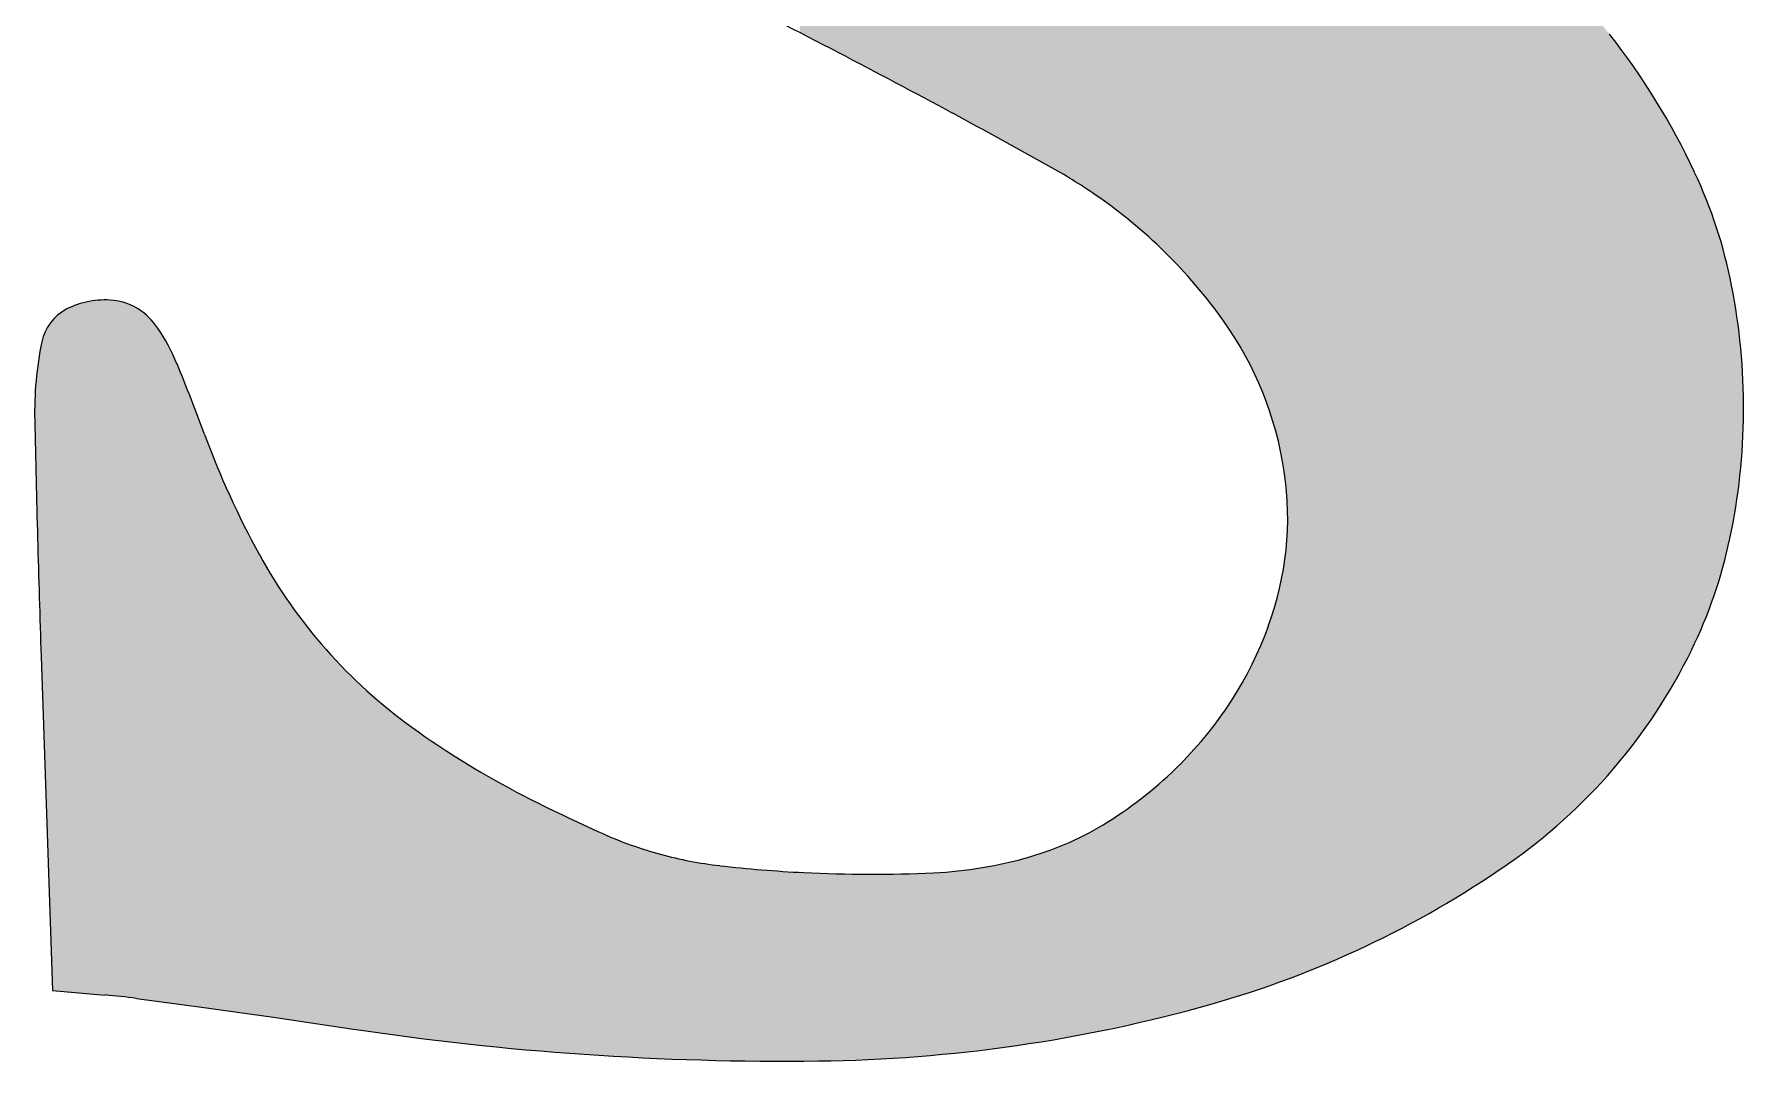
# Model space of a CAD drawing. Extents: x -1067 to 23308, y -6822 to 57810.
# Drawn here: x 416.452 to 418.792, y 94.006 to 95.415 of the extents above; entities that cross this region are included whole.
import ezdxf

# ---------------------------------------------------------------- set-up
doc = ezdxf.new("R2010")
doc.units = 0
doc.layers.get('0').update_dxf_attribs({"lineweight": 13})
doc.layers.add('G-XREF-____-OTLN', color=7, linetype='Continuous', lineweight=13)

# ---------------------------------------------------------------- blocks, each defined once
blk = doc.blocks.new('Blockreferenz-A0UJ2DPOXE')
at = {"layer": 'G-XREF-____-OTLN', "color": 0, "linetype": 'ByBlock', "lineweight": -2, "ltscale": 0.13}
for p, q in [((416.4615, 94.5626), (416.477, 94.1053)), ((416.477, 94.1053), (416.5492, 94.0991)), ((416.5919, 94.0945), (416.6779, 94.0831)), ((416.6779, 94.0831), (416.7795, 94.0688)), ((416.7795, 94.0688), (416.8861, 94.053))]:
    blk.add_line(p, q, dxfattribs=at)
for centre, major_axis, end_param in [((410.9448, 82.7016), (6.6079, 12.6879), 0.013056), ((417.8357, 94.8085), (0.8892, 0.4171), 0.226609), ((412.1593, 85.0336), (5.5502, 10.2727), 0.015204), ((412.4305, 85.5356), (5.4106, 9.6985), 0.01352), ((417.4427, 94.52), (0.4617, 0.6749), 0.09106), ((418.1204, 94.942), (0.6552, 0.1287), 0.244587), ((417.5081, 94.6156), (0.5719, 0.4068), 0.35256), ((417.9225, 94.9031), (0.8694, -0.0058), 0.200679), ((416.5256, 94.9808), (-0.0296, 0.0572), 0.893154), ((416.5485, 94.9364), (0.0119, 0.1138), 0.581951), ((416.5523, 94.972), (0.042, 0.0665), 0.458513), ((416.5456, 94.9614), (0.0754, 0.0512), 0.410687), ((417.6909, 94.7456), (0.4723, 0.0703), 0.47049), ((416.9429, 94.8961), (-0.4805, 0.0975), 0.220576), ((416.3964, 94.86), (0.2511, 0.1034), 0.206421), ((414.1074, 93.9173), (2.5778, 0.9495), 0.037747), ((417.9252, 94.9031), (0.8481, -0.1787), 0.200979), ((440.6032, 95.378), (-24.1504, -0.4919), 0.0134), ((417.822, 95.2855), (-1.1368, -0.4187), 0.14959), ((417.7379, 94.7526), (0.4035, -0.1486), 0.500748), ((418.1303, 94.8599), (0.5902, -0.2888), 0.247344), ((417.3907, 95.0485), (-0.6304, -0.3464), 0.221039), ((417.6508, 94.7848), (0.3698, -0.3698), 0.432459), ((417.3881, 95.0462), (-0.5365, -0.474), 0.221649), ((418.0321, 94.9079), (0.4369, -0.6297), 0.509168), ((417.6659, 95.4307), (-0.697, -0.9648), 0.15146), ((417.6206, 94.8149), (0.3011, -0.4787), 0.223942), ((418.1247, 96.3248), (-1.0023, -1.953), 0.054501), ((417.6995, 94.6894), (0.1154, -0.401), 0.281287), ((417.4546, 94.8229), (-0.2243, -0.5028), 0.152358), ((417.4495, 94.8042), (-0.1403, -0.5123), 0.155913), ((417.6551, 94.8439), (0.0281, -0.5774), 0.231473), ((417.6069, 96.2113), (-0.2164, -1.9351), 0.059312), ((417.5974, 96.0285), (-0.0918, -1.7616), 0.100759), ((417.6934, 95.3961), (0.3698, -1.3093), 0.33136), ((416.467, 93.135), (0.1249, 0.9596), 0.044446), ((417.5004, 96.0795), (0.0251, -2.0706), 0.263148), ((417.4775, 97.9705), (-0.5914, -3.9175), 0.161927)]:
    blk.add_ellipse(centre, major_axis=major_axis, ratio=1, start_param=0, end_param=end_param, dxfattribs=at)
for points in [[(417.5001, 95.4167), (417.5001, 96.0899), (417.5527, 95.3896)], [(417.5527, 95.3896), (417.5001, 96.0899), (417.5527, 96.0618)], [(417.5527, 95.3896), (417.5527, 96.0618), (417.6034, 95.3629)], [(417.6034, 95.3629), (417.5527, 96.0618), (417.6034, 96.0346)], [(417.6034, 95.3629), (417.6034, 96.0346), (417.6312, 95.3483)], [(417.6312, 95.3483), (417.6034, 96.0346), (417.6312, 96.0203)], [(417.6312, 95.3483), (417.6312, 96.0203), (417.7076, 95.3074)], [(417.7076, 95.3074), (417.6312, 96.0203), (417.7076, 95.9809)], [(417.7076, 95.3074), (417.7076, 95.9809), (417.7095, 95.3064)], [(417.7095, 95.3064), (417.7076, 95.9809), (417.7095, 95.9799)], [(417.7095, 95.3064), (417.7095, 95.9799), (417.7754, 95.2704)], [(417.7754, 95.2704), (417.7095, 95.9799), (417.7754, 95.9471)], [(417.7754, 95.2704), (417.7754, 95.9471), (417.8125, 95.2499)], [(417.8125, 95.2499), (417.7754, 95.9471), (417.8125, 95.9287)], [(417.8125, 95.2499), (417.8125, 95.9287), (417.8411, 95.2341)], [(417.8411, 95.2341), (417.8125, 95.9287), (417.8411, 95.9144)], [(417.8411, 95.2341), (417.8411, 95.9144), (417.854, 95.2267)], [(417.854, 95.2267), (417.8411, 95.9144), (417.854, 95.9079)], [(417.854, 95.2267), (417.854, 95.9079), (417.8668, 95.2191)], [(417.8668, 95.2191), (417.854, 95.9079), (417.8668, 95.9015)], [(417.8668, 95.2191), (417.8668, 95.9015), (417.8795, 95.2113)], [(417.8795, 95.2113), (417.8668, 95.9015), (417.8795, 95.8951)], [(417.8795, 95.2113), (417.8795, 95.8951), (417.892, 95.2032)], [(417.892, 95.2032), (417.8795, 95.8951), (417.892, 95.8888)], [(417.892, 95.2032), (417.892, 95.8888), (417.9044, 95.1949)], [(417.9044, 95.1949), (417.892, 95.8888), (417.9044, 95.8826)], [(417.9044, 95.1949), (417.9044, 95.8826), (417.9377, 95.1706)], [(417.9377, 95.1706), (417.9044, 95.8826), (417.9377, 95.8659)], [(417.9377, 95.1706), (417.9377, 95.8659), (417.9696, 95.1444)], [(417.9696, 95.1444), (417.9377, 95.8659), (417.9696, 95.85)], [(417.9696, 95.1444), (417.9696, 95.85), (417.9998, 95.1164)], [(417.9998, 95.1164), (417.9696, 95.85), (417.9998, 95.8348)], [(417.9998, 95.1164), (417.9998, 95.8348), (418.0172, 95.0984)], [(418.0172, 95.0984), (417.9998, 95.8348), (418.0172, 95.8261)], [(418.0172, 95.0984), (418.0172, 95.8261), (418.0284, 95.0867)], [(418.0284, 95.0867), (418.0172, 95.8261), (418.0284, 95.8202)], [(418.0284, 95.0867), (418.0284, 95.8202), (418.0552, 95.0553)], [(418.0552, 95.0553), (418.0284, 95.8202), (418.0552, 95.8061)], [(418.0552, 95.0553), (418.0552, 95.8061), (418.08, 95.0224)], [(418.08, 95.0224), (418.0552, 95.8061), (418.08, 95.793)], [(418.08, 95.0224), (418.08, 95.793), (418.1005, 94.9911)], [(418.1005, 94.9911), (418.08, 95.793), (418.1005, 95.7822)], [(418.1005, 94.9911), (418.1005, 95.7822), (418.1185, 94.9583)], [(418.1185, 94.9583), (418.1005, 95.7822), (418.1185, 95.7727)], [(418.1185, 94.9583), (418.1185, 95.7727), (418.1338, 94.9241)], [(418.1338, 94.9241), (418.1185, 95.7727), (418.1338, 95.7646)], [(418.1338, 94.9241), (418.1338, 95.7646), (418.1465, 94.8889)], [(418.1465, 94.8889), (418.1338, 95.7646), (418.1465, 95.758)], [(418.1465, 94.8889), (418.1465, 95.758), (418.1563, 94.8528)], [(418.1563, 94.8528), (418.1465, 95.758), (418.1563, 95.7528)], [(418.1563, 94.8528), (418.1563, 95.7528), (418.1632, 94.816)], [(418.1632, 94.816), (418.1563, 95.7528), (418.1632, 95.7491)], [(418.1632, 94.816), (418.1632, 95.7491), (418.167, 94.7803)], [(418.167, 94.7803), (418.1632, 95.7491), (418.167, 95.7471)], [(418.167, 94.7803), (418.167, 95.7471), (418.1679, 94.7444)], [(418.1679, 94.7444), (418.167, 95.7471), (418.1679, 95.7467)], [(418.1679, 94.1215), (418.1679, 95.7467), (418.2053, 94.1355)], [(418.2053, 94.1355), (418.1679, 95.7467), (418.2053, 95.727)], [(418.2053, 94.1355), (418.2053, 95.727), (418.2197, 94.1418)], [(418.2197, 94.1418), (418.2053, 95.727), (418.2197, 95.7194)], [(418.2197, 94.1418), (418.2197, 95.7194), (418.2607, 94.1598)], [(418.2607, 94.1598), (418.2197, 95.7194), (418.2607, 95.6965)], [(418.2607, 94.1598), (418.2607, 95.6965), (418.2741, 94.1657)], [(418.2741, 94.1657), (418.2607, 95.6965), (418.2741, 95.6886)], [(418.2741, 94.1657), (418.2741, 95.6886), (418.3011, 94.1793)], [(418.3011, 94.1793), (418.2741, 95.6886), (418.3011, 95.6725)], [(418.3011, 94.1793), (418.3011, 95.6725), (418.3408, 94.1994)], [(418.3408, 94.1994), (418.3011, 95.6725), (418.3408, 95.6475)], [(418.3408, 94.1994), (418.3408, 95.6475), (418.3411, 94.1996)], [(418.3411, 94.1996), (418.3408, 95.6475), (418.3411, 95.6473)], [(418.3411, 94.1996), (418.3411, 95.6473), (418.3798, 94.222)], [(418.3798, 94.222), (418.3411, 95.6473), (418.3798, 95.6214)], [(418.3798, 94.222), (418.3798, 95.6214), (418.4061, 94.2372)], [(418.4061, 94.2372), (418.3798, 95.6214), (418.4061, 95.6028)], [(418.4061, 94.2372), (418.4061, 95.6028), (418.4182, 94.245)], [(418.4182, 94.245), (418.4061, 95.6028), (418.4182, 95.5943)], [(418.4182, 94.245), (418.4182, 95.5943), (418.4557, 94.2696)], [(418.4557, 94.2696), (418.4182, 95.5943), (418.4557, 95.5661)], [(418.4557, 94.2696), (418.4557, 95.5661), (418.469, 94.2783)], [(418.469, 94.2783), (418.4557, 95.5661), (418.469, 95.5554)], [(418.469, 94.2783), (418.469, 95.5554), (418.4837, 94.2894)], [(418.4837, 94.2894), (418.469, 95.5554), (418.4837, 95.5436)], [(418.4837, 94.2894), (418.4837, 95.5436), (418.5108, 94.3099)], [(418.5108, 94.3099), (418.4837, 95.5436), (418.5108, 95.5199)], [(418.5108, 94.3099), (418.5108, 95.5199), (418.5208, 94.3176)], [(418.5208, 94.3176), (418.5108, 95.5199), (418.5208, 95.5104)], [(418.5208, 94.3176), (418.5208, 95.5104), (418.5368, 94.332)], [(418.5368, 94.332), (418.5208, 95.5104), (418.5368, 95.4952)], [(418.5368, 94.332), (418.5368, 95.4952), (418.5618, 94.3545)], [(418.5618, 94.3545), (418.5368, 95.4952), (418.5618, 95.4693)], [(418.5618, 94.3545), (418.5618, 95.4693), (418.5691, 94.3611)], [(418.5691, 94.3611), (418.5618, 95.4693), (418.5691, 95.4611)], [(418.5691, 94.3611), (418.5691, 95.4611), (418.5857, 94.3789)], [(418.5857, 94.3789), (418.5691, 95.4611), (418.5857, 95.4425)], [(418.5857, 94.3789), (418.5857, 95.4425), (418.6085, 94.4032)], [(418.6085, 94.4032), (418.5857, 95.4425), (418.6085, 95.4147)], [(418.6085, 94.4032), (418.6085, 95.4147), (418.6135, 94.4086)], [(418.6135, 94.4086), (418.6085, 95.4147), (418.6135, 95.408)], [(418.6135, 94.4086), (418.6135, 95.408), (418.6308, 94.4305)], [(418.6308, 94.4305), (418.6135, 95.408), (418.6308, 95.3851)], [(418.6308, 94.4305), (418.6308, 95.3851), (418.652, 94.4575)], [(418.652, 94.4575), (418.6308, 95.3851), (418.652, 95.3546)], [(418.652, 94.4575), (418.652, 95.3546), (418.6538, 94.4597)], [(418.6538, 94.4597), (418.652, 95.3546), (418.6538, 95.3519)], [(418.6538, 94.4597), (418.6538, 95.3519), (418.6721, 94.4875)], [(418.6721, 94.4875), (418.6538, 95.3519), (418.6721, 95.3234)], [(418.6721, 94.4875), (418.6721, 95.3234), (418.6895, 94.514)], [(418.6895, 94.514), (418.6721, 95.3234), (418.6895, 95.2938)], [(418.6895, 94.514), (418.6895, 95.2938), (418.6909, 94.5165)], [(418.6909, 94.5165), (418.6895, 95.2938), (418.6909, 95.2915)], [(418.6909, 94.5165), (418.6909, 95.2915), (418.7085, 94.549)], [(418.7085, 94.549), (418.6909, 95.2915), (418.7085, 95.2588)], [(418.7085, 94.549), (418.7085, 95.2588), (418.7205, 94.5711)], [(418.7205, 94.5711), (418.7085, 95.2588), (418.7205, 95.2345)], [(418.7205, 94.5711), (418.7205, 95.2345), (418.7249, 94.5805)], [(418.7249, 94.5805), (418.7205, 95.2345), (418.7249, 95.2256)], [(418.7249, 94.5805), (418.7249, 95.2256), (418.7319, 94.5957)], [(418.7319, 94.5957), (418.7249, 95.2256), (418.7319, 95.2098)], [(418.7319, 94.5957), (418.7319, 95.2098), (418.736, 94.6054)], [(418.736, 94.6054), (418.7319, 95.2098), (418.736, 95.2007)], [(418.736, 94.6054), (418.736, 95.2007), (418.7423, 94.6207)], [(418.7423, 94.6207), (418.736, 95.2007), (418.7423, 95.1847)], [(418.7423, 94.6207), (418.7423, 95.1847), (418.746, 94.6307)], [(418.746, 94.6307), (418.7423, 95.1847), (418.746, 95.1754)], [(418.746, 94.6307), (418.746, 95.1754), (418.7516, 94.6461)], [(418.7516, 94.6461), (418.746, 95.1754), (418.7516, 95.1592)], [(418.7516, 94.6461), (418.7516, 95.1592), (418.755, 94.6565)], [(418.755, 94.6565), (418.7516, 95.1592), (418.755, 95.1497)], [(418.755, 94.6565), (418.755, 95.1497), (418.7599, 94.6719)], [(418.7599, 94.6719), (418.755, 95.1497), (418.7599, 95.1335)], [(418.7599, 94.6719), (418.7599, 95.1335), (418.7629, 94.6828)], [(418.7629, 94.6828), (418.7599, 95.1335), (418.7629, 95.1237)], [(418.7629, 94.6828), (418.7629, 95.1237), (418.7671, 94.698)], [(418.7671, 94.698), (418.7629, 95.1237), (418.7671, 95.1075)], [(418.7671, 94.698), (418.7671, 95.1075), (418.7698, 94.7094)], [(418.7698, 94.7094), (418.7671, 95.1075), (418.7698, 95.0973)], [(418.7698, 94.7094), (418.7698, 95.0973), (418.7733, 94.7244)], [(418.7733, 94.7244), (418.7698, 95.0973), (418.7733, 95.0814)], [(418.7733, 94.7244), (418.7733, 95.0814), (418.7756, 94.7376)], [(418.7756, 94.7376), (418.7733, 95.0814), (418.7756, 95.0707)], [(418.7756, 94.7376), (418.7756, 95.0707), (418.7833, 94.7816)], [(418.7833, 94.7816), (418.7756, 95.0707), (418.7833, 95.0227)], [(416.496, 94.1037), (416.4878, 95.033), (416.496, 95.038)], [(416.5061, 94.1028), (416.496, 95.038), (416.5061, 95.0426)], [(416.496, 94.1037), (416.496, 95.038), (416.5061, 94.1028)], [(416.5165, 94.1019), (416.5061, 95.0426), (416.5165, 95.0463)], [(416.5061, 94.1028), (416.5061, 95.0426), (416.5165, 94.1019)], [(416.5273, 94.101), (416.5165, 95.0463), (416.5273, 95.0488)], [(416.5165, 94.1019), (416.5165, 95.0463), (416.5273, 94.101)], [(416.5383, 94.1001), (416.5273, 95.0488), (416.5383, 95.0504)], [(416.5273, 94.101), (416.5273, 95.0488), (416.5383, 94.1001)], [(416.5492, 94.0991), (416.5383, 95.0504), (416.5492, 95.0508)], [(416.5383, 94.1001), (416.5383, 95.0504), (416.5492, 94.0991)], [(416.5492, 94.0991), (416.5492, 95.0508), (416.5494, 94.0991)], [(416.5494, 94.0991), (416.5492, 95.0508), (416.5494, 95.0508)], [(416.5494, 94.0991), (416.5494, 95.0508), (416.5605, 94.0981)], [(416.5605, 94.0981), (416.5494, 95.0508), (416.5605, 95.0502)], [(416.5605, 94.0981), (416.5605, 95.0502), (416.5634, 94.0978)], [(416.5634, 94.0978), (416.5605, 95.0502), (416.5634, 95.0498)], [(416.5634, 94.0978), (416.5634, 95.0498), (416.5664, 94.0975)], [(416.5664, 94.0975), (416.5634, 95.0498), (416.5664, 95.0493)], [(416.5664, 94.0975), (416.5664, 95.0493), (416.5723, 94.0969)], [(416.5723, 94.0969), (416.5664, 95.0493), (416.5723, 95.048)], [(416.5723, 94.0969), (416.5723, 95.048), (416.5777, 94.0963)], [(416.5777, 94.0963), (416.5723, 95.048), (416.5777, 95.0464)], [(416.5777, 94.0963), (416.5777, 95.0464), (416.578, 94.0962)], [(416.578, 94.0962), (416.5777, 95.0464), (416.578, 95.0463)], [(416.578, 94.0962), (416.578, 95.0463), (416.5836, 94.0956)], [(416.5836, 94.0956), (416.578, 95.0463), (416.5836, 95.0441)], [(416.5836, 94.0956), (416.5836, 95.0441), (416.5891, 94.0949)], [(416.5891, 94.0949), (416.5836, 95.0441), (416.5891, 95.0415)], [(416.5891, 94.0949), (416.5891, 95.0415), (416.5919, 94.0945)], [(416.5919, 94.0945), (416.5891, 95.0415), (416.5919, 95.0398)], [(416.5919, 94.0945), (416.5919, 95.0398), (416.5943, 94.0942)], [(416.5943, 94.0942), (416.5919, 95.0398), (416.5943, 95.0385)], [(416.5943, 94.0942), (416.5943, 95.0385), (416.5994, 94.0936)], [(416.5994, 94.0936), (416.5943, 95.0385), (416.5994, 95.035)], [(416.4742, 94.188), (416.469, 95.0116), (416.4742, 95.0196)], [(416.477, 94.1053), (416.4742, 95.0196), (416.477, 95.0228)], [(416.4742, 94.188), (416.4742, 95.0196), (416.477, 94.1053)], [(416.4805, 94.105), (416.477, 95.0228), (416.4805, 95.0268)], [(416.477, 94.1053), (416.477, 95.0228), (416.4805, 94.105)], [(416.4878, 94.1044), (416.4805, 95.0268), (416.4878, 95.033)], [(416.4805, 94.105), (416.4805, 95.0268), (416.4878, 94.1044)], [(416.4878, 94.1044), (416.4878, 95.033), (416.496, 94.1037)], [(416.5994, 94.0936), (416.5994, 95.035), (416.6043, 94.0929)], [(416.6043, 94.0929), (416.5994, 95.035), (416.6043, 95.0311)], [(416.6043, 94.0929), (416.6043, 95.0311), (416.6089, 94.0923)], [(416.6089, 94.0923), (416.6043, 95.0311), (416.6089, 95.0269)], [(416.6089, 94.0923), (416.6089, 95.0269), (416.6133, 94.0917)], [(416.6133, 94.0917), (416.6089, 95.0269), (416.6133, 95.0225)], [(416.6133, 94.0917), (416.6133, 95.0225), (416.6173, 94.0912)], [(416.6173, 94.0912), (416.6133, 95.0225), (416.6173, 95.0177)], [(416.6173, 94.0912), (416.6173, 95.0177), (416.621, 94.0907)], [(416.621, 94.0907), (416.6173, 95.0177), (416.621, 95.0127)], [(418.7833, 94.7816), (418.7833, 95.0227), (418.7849, 94.7957)], [(418.7849, 94.7957), (418.7833, 95.0227), (418.7849, 95.0134)], [(416.4625, 94.535), (416.4615, 94.9886), (416.4625, 94.9936)], [(416.4651, 94.4581), (416.4625, 94.9936), (416.4651, 95.0029)], [(416.4625, 94.535), (416.4625, 94.9936), (416.4651, 94.4581)], [(416.469, 94.3415), (416.4651, 95.0029), (416.469, 95.0116)], [(416.4651, 94.4581), (416.4651, 95.0029), (416.469, 94.3415)], [(416.469, 94.3415), (416.469, 95.0116), (416.4742, 94.188)], [(416.621, 94.0907), (416.621, 95.0127), (416.6261, 94.09)], [(416.6261, 94.09), (416.621, 95.0127), (416.6261, 95.0048)], [(416.6261, 94.09), (416.6261, 95.0048), (416.6309, 94.0894)], [(416.6309, 94.0894), (416.6261, 95.0048), (416.6309, 94.9969)], [(416.6309, 94.0894), (416.6309, 94.9969), (416.6349, 94.0889)], [(416.6349, 94.0889), (416.6309, 94.9969), (416.6349, 94.9897)], [(418.7849, 94.7957), (418.7849, 95.0134), (418.7896, 94.8394)], [(418.7896, 94.8394), (418.7849, 95.0134), (418.7896, 94.9636)], [(416.4592, 94.6391), (416.4566, 94.9581), (416.4592, 94.9759)], [(416.4615, 94.5626), (416.4592, 94.9759), (416.4615, 94.9886)], [(416.4592, 94.6391), (416.4592, 94.9759), (416.4615, 94.5626)], [(416.4615, 94.5626), (416.4615, 94.9886), (416.4625, 94.535)], [(416.6349, 94.0889), (416.6349, 94.9897), (416.6355, 94.0888)], [(416.6355, 94.0888), (416.6349, 94.9897), (416.6355, 94.9887)], [(416.6355, 94.0888), (416.6355, 94.9887), (416.6398, 94.0882)], [(416.6398, 94.0882), (416.6355, 94.9887), (416.6398, 94.9804)], [(416.6398, 94.0882), (416.6398, 94.9804), (416.6438, 94.0877)], [(416.6438, 94.0877), (416.6398, 94.9804), (416.6438, 94.972)], [(416.6438, 94.0877), (416.6438, 94.972), (416.6475, 94.0872)], [(416.6475, 94.0872), (416.6438, 94.972), (416.6475, 94.9634)], [(416.4566, 94.7248), (416.4546, 94.9402), (416.4566, 94.9581)], [(416.4566, 94.7248), (416.4566, 94.9581), (416.4566, 94.7244)], [(416.4566, 94.7244), (416.4566, 94.9581), (416.4566, 94.9581)], [(416.4566, 94.7244), (416.4566, 94.9581), (416.4592, 94.6391)], [(416.6475, 94.0872), (416.6475, 94.9634), (416.6668, 94.0846)], [(416.6668, 94.0846), (416.6475, 94.9634), (416.6668, 94.9153)], [(418.7896, 94.8394), (418.7896, 94.9636), (418.7903, 94.8583)], [(418.7903, 94.8583), (418.7896, 94.9636), (418.7903, 94.9555)], [(418.7903, 94.8583), (418.7903, 94.9555), (418.7919, 94.8974)], [(416.4534, 94.8612), (416.4528, 94.9052), (416.4534, 94.9222)], [(416.4546, 94.8069), (416.4534, 94.9222), (416.4546, 94.9402)], [(416.4534, 94.8612), (416.4534, 94.9222), (416.4546, 94.8069)], [(416.4546, 94.8069), (416.4546, 94.9402), (416.4566, 94.7248)], [(416.4528, 94.8862), (416.4527, 94.9042), (416.4528, 94.9052)], [(416.4528, 94.8862), (416.4528, 94.9052), (416.4534, 94.8612)], [(416.6668, 94.0846), (416.6668, 94.9153), (416.6779, 94.0831)], [(416.6779, 94.0831), (416.6668, 94.9153), (416.6779, 94.8858)], [(416.6779, 94.0831), (416.6779, 94.8858), (416.6852, 94.0821)], [(416.6852, 94.0821), (416.6779, 94.8858), (416.6852, 94.8668)], [(416.6852, 94.0821), (416.6852, 94.8668), (416.696, 94.0806)], [(416.696, 94.0806), (416.6852, 94.8668), (416.696, 94.8386)], [(416.696, 94.0806), (416.696, 94.8386), (416.7075, 94.079)], [(416.7075, 94.079), (416.696, 94.8386), (416.7075, 94.8106)], [(416.7075, 94.079), (416.7075, 94.8106), (416.7196, 94.0773)], [(416.7196, 94.0773), (416.7075, 94.8106), (416.7196, 94.783)], [(416.7196, 94.0773), (416.7196, 94.783), (416.7287, 94.076)], [(416.7287, 94.076), (416.7196, 94.783), (416.7287, 94.7637)], [(416.7287, 94.076), (416.7287, 94.7637), (416.7325, 94.0755)], [(416.7325, 94.0755), (416.7287, 94.7637), (416.7325, 94.7557)], [(416.7325, 94.0755), (416.7325, 94.7557), (416.7461, 94.0735)], [(416.7461, 94.0735), (416.7325, 94.7557), (416.7461, 94.7287)], [(418.1679, 94.1215), (418.1657, 94.7086), (418.1679, 94.7444)], [(416.7461, 94.0735), (416.7461, 94.7287), (416.7603, 94.0715)], [(416.7603, 94.0715), (416.7461, 94.7287), (416.7603, 94.702)], [(416.7603, 94.0715), (416.7603, 94.702), (416.7735, 94.0696)], [(416.7735, 94.0696), (416.7603, 94.702), (416.7735, 94.679)], [(418.1657, 94.1207), (418.1605, 94.6731), (418.1657, 94.7086)], [(418.1657, 94.1207), (418.1657, 94.7086), (418.1679, 94.1215)], [(416.7735, 94.0696), (416.7735, 94.679), (416.7795, 94.0688)], [(416.7795, 94.0688), (416.7735, 94.679), (416.7795, 94.6694)], [(416.7795, 94.0688), (416.7795, 94.6694), (416.7875, 94.0676)], [(416.7875, 94.0676), (416.7795, 94.6694), (416.7875, 94.6566)], [(418.1605, 94.1187), (418.1524, 94.6382), (418.1605, 94.6731)], [(418.1605, 94.1187), (418.1605, 94.6731), (418.1657, 94.1207)], [(416.7875, 94.0676), (416.7875, 94.6566), (416.8023, 94.0654)], [(416.8023, 94.0654), (416.7875, 94.6566), (416.8023, 94.6346)], [(416.8023, 94.0654), (416.8023, 94.6346), (416.818, 94.0632)], [(416.818, 94.0632), (416.8023, 94.6346), (416.818, 94.6132)], [(418.1524, 94.1157), (418.1414, 94.604), (418.1524, 94.6382)], [(418.1524, 94.1157), (418.1524, 94.6382), (418.1605, 94.1187)], [(416.818, 94.0632), (416.818, 94.6132), (416.8328, 94.061)], [(416.8328, 94.061), (416.818, 94.6132), (416.8328, 94.5944)], [(416.8328, 94.061), (416.8328, 94.5944), (416.8344, 94.0608)], [(416.8344, 94.0608), (416.8328, 94.5944), (416.8344, 94.5924)], [(416.8344, 94.0608), (416.8344, 94.5924), (416.8516, 94.0582)], [(416.8516, 94.0582), (416.8344, 94.5924), (416.8516, 94.5722)], [(418.1414, 94.1116), (418.1349, 94.5881), (418.1414, 94.604)], [(418.1414, 94.1116), (418.1414, 94.604), (418.1524, 94.1157)], [(416.8516, 94.0582), (416.8516, 94.5722), (416.8694, 94.0555)], [(416.8694, 94.0555), (416.8516, 94.5722), (416.8694, 94.5528)], [(418.1271, 94.1067), (418.1104, 94.5354), (418.1271, 94.5692)], [(418.1349, 94.1091), (418.1271, 94.5692), (418.1349, 94.5881)], [(418.1271, 94.1067), (418.1271, 94.5692), (418.1349, 94.1091)], [(418.1349, 94.1091), (418.1349, 94.5881), (418.1414, 94.1116)], [(416.8694, 94.0555), (416.8694, 94.5528), (416.8861, 94.053)], [(416.8861, 94.053), (416.8694, 94.5528), (416.8861, 94.5358)], [(416.8861, 94.053), (416.8861, 94.5358), (416.888, 94.0528)], [(416.888, 94.0528), (416.8861, 94.5358), (416.888, 94.5339)], [(416.888, 94.0528), (416.888, 94.5339), (416.9073, 94.0501)], [(416.9073, 94.0501), (416.888, 94.5339), (416.9073, 94.5158)], [(418.1104, 94.1015), (418.0912, 94.503), (418.1104, 94.5354)], [(418.1104, 94.1015), (418.1104, 94.5354), (418.1271, 94.1067)], [(416.9073, 94.0501), (416.9073, 94.5158), (416.9272, 94.0474)], [(416.9272, 94.0474), (416.9073, 94.5158), (416.9272, 94.4984)], [(418.0912, 94.0955), (418.0698, 94.472), (418.0912, 94.503)], [(418.0912, 94.0955), (418.0912, 94.503), (418.1104, 94.1015)], [(416.9272, 94.0474), (416.9272, 94.4984), (416.9477, 94.0446)], [(416.9477, 94.0446), (416.9272, 94.4984), (416.9477, 94.4818)], [(416.9477, 94.0446), (416.9477, 94.4818), (416.9689, 94.0417)], [(416.9689, 94.0417), (416.9477, 94.4818), (416.9689, 94.4659)], [(416.9689, 94.0417), (416.9689, 94.4659), (416.9921, 94.0385)], [(416.9921, 94.0385), (416.9689, 94.4659), (416.9921, 94.4496)], [(418.0632, 94.0867), (418.0462, 94.4426), (418.0632, 94.4638)], [(418.0698, 94.0888), (418.0632, 94.4638), (418.0698, 94.472)], [(418.0632, 94.0867), (418.0632, 94.4638), (418.0698, 94.0888)], [(418.0698, 94.0888), (418.0698, 94.472), (418.0912, 94.0955)], [(416.9921, 94.0385), (416.9921, 94.4496), (416.9935, 94.0383)], [(416.9935, 94.0383), (416.9921, 94.4496), (416.9935, 94.4486)], [(416.9935, 94.0383), (416.9935, 94.4486), (417.0185, 94.0356)], [(417.0185, 94.0356), (416.9935, 94.4486), (417.0185, 94.4319)], [(417.0185, 94.0356), (417.0185, 94.4319), (417.0439, 94.0328)], [(417.0439, 94.0328), (417.0185, 94.4319), (417.0439, 94.4159)], [(418.0462, 94.0823), (418.0205, 94.415), (418.0462, 94.4426)], [(418.0462, 94.0823), (418.0462, 94.4426), (418.0632, 94.0867)], [(417.0439, 94.0328), (417.0439, 94.4159), (417.0697, 94.03)], [(417.0697, 94.03), (417.0439, 94.4159), (417.0697, 94.4005)], [(418.0205, 94.0757), (418.0053, 94.4004), (418.0205, 94.415)], [(418.0205, 94.0757), (418.0205, 94.415), (418.0462, 94.0823)], [(417.0697, 94.03), (417.0697, 94.4005), (417.0959, 94.0271)], [(417.0959, 94.0271), (417.0697, 94.4005), (417.0959, 94.3858)], [(417.0959, 94.0271), (417.0959, 94.3858), (417.0983, 94.0268)], [(417.0983, 94.0268), (417.0959, 94.3858), (417.0983, 94.3845)], [(417.0983, 94.0268), (417.0983, 94.3845), (417.1224, 94.0248)], [(417.1224, 94.0248), (417.0983, 94.3845), (417.1224, 94.3718)], [(417.9896, 94.0677), (417.9753, 94.3745), (417.9896, 94.3863)], [(418.0053, 94.0718), (417.9896, 94.3863), (418.0053, 94.4004)], [(417.9896, 94.0677), (417.9896, 94.3863), (418.0053, 94.0718)], [(418.0053, 94.0718), (418.0053, 94.4004), (418.0205, 94.0757)], [(417.1224, 94.0248), (417.1224, 94.3718), (417.1581, 94.0219)], [(417.1581, 94.0219), (417.1224, 94.3718), (417.1581, 94.3539)], [(417.9566, 94.06), (417.9394, 94.3478), (417.9566, 94.36)], [(417.9733, 94.0636), (417.9566, 94.36), (417.9733, 94.3728)], [(417.9566, 94.06), (417.9566, 94.36), (417.9733, 94.0636)], [(417.9753, 94.064), (417.9733, 94.3728), (417.9753, 94.3745)], [(417.9733, 94.0636), (417.9733, 94.3728), (417.9753, 94.064)], [(417.9753, 94.064), (417.9753, 94.3745), (417.9896, 94.0677)], [(417.1581, 94.0219), (417.1581, 94.3539), (417.194, 94.0189)], [(417.194, 94.0189), (417.1581, 94.3539), (417.194, 94.3366)], [(417.194, 94.0189), (417.194, 94.3366), (417.2049, 94.018)], [(417.2049, 94.018), (417.194, 94.3366), (417.2049, 94.3317)], [(417.9217, 94.0526), (417.9049, 94.3262), (417.9217, 94.3362)], [(417.9394, 94.0563), (417.9217, 94.3362), (417.9394, 94.3478)], [(417.9217, 94.0526), (417.9217, 94.3362), (417.9394, 94.0563)], [(417.9394, 94.0563), (417.9394, 94.3478), (417.9566, 94.06)], [(417.2049, 94.018), (417.2049, 94.3317), (417.2303, 94.0166)], [(417.2303, 94.0166), (417.2049, 94.3317), (417.2303, 94.3201)], [(417.2303, 94.0166), (417.2303, 94.3201), (417.2431, 94.0159)], [(417.2431, 94.0159), (417.2303, 94.3201), (417.2431, 94.3145)], [(417.2431, 94.0159), (417.2431, 94.3145), (417.2561, 94.0152)], [(417.2561, 94.0152), (417.2431, 94.3145), (417.2561, 94.3093)], [(417.8864, 94.0451), (417.87, 94.3085), (417.8864, 94.3164)], [(417.8877, 94.0454), (417.8864, 94.3164), (417.8877, 94.3169)], [(417.8864, 94.0451), (417.8864, 94.3164), (417.8877, 94.0454)], [(417.9049, 94.049), (417.8877, 94.3169), (417.9049, 94.3262)], [(417.8877, 94.0454), (417.8877, 94.3169), (417.9049, 94.049)], [(417.9049, 94.049), (417.9049, 94.3262), (417.9217, 94.0526)], [(417.2561, 94.0152), (417.2561, 94.3093), (417.2692, 94.0145)], [(417.2692, 94.0145), (417.2561, 94.3093), (417.2692, 94.3045)], [(417.2692, 94.0145), (417.2692, 94.3045), (417.2825, 94.0137)], [(417.2825, 94.0137), (417.2692, 94.3045), (417.2825, 94.2999)], [(417.2825, 94.0137), (417.2825, 94.2999), (417.2958, 94.013)], [(417.2958, 94.013), (417.2825, 94.2999), (417.2958, 94.2957)], [(417.2958, 94.013), (417.2958, 94.2957), (417.3092, 94.0123)], [(417.3092, 94.0123), (417.2958, 94.2957), (417.3092, 94.2918)], [(417.3092, 94.0123), (417.3092, 94.2918), (417.3117, 94.0121)], [(417.3117, 94.0121), (417.3092, 94.2918), (417.3117, 94.2912)], [(417.3117, 94.0121), (417.3117, 94.2912), (417.3226, 94.0118)], [(417.3226, 94.0118), (417.3117, 94.2912), (417.3226, 94.2884)], [(417.3226, 94.0118), (417.3226, 94.2884), (417.336, 94.0114)], [(417.336, 94.0114), (417.3226, 94.2884), (417.336, 94.2852)], [(417.8149, 94.0331), (417.7969, 94.2836), (417.8149, 94.2884)], [(417.8336, 94.0363), (417.8149, 94.2884), (417.8336, 94.2943)], [(417.8149, 94.0331), (417.8149, 94.2884), (417.8336, 94.0363)], [(417.852, 94.0393), (417.8336, 94.2943), (417.852, 94.301)], [(417.8336, 94.0363), (417.8336, 94.2943), (417.852, 94.0393)], [(417.87, 94.0423), (417.852, 94.301), (417.87, 94.3085)], [(417.852, 94.0393), (417.852, 94.301), (417.87, 94.0423)], [(417.87, 94.0423), (417.87, 94.3085), (417.8864, 94.0451)], [(417.336, 94.0114), (417.336, 94.2852), (417.3495, 94.011)], [(417.3495, 94.011), (417.336, 94.2852), (417.3495, 94.2825)], [(417.3495, 94.011), (417.3495, 94.2825), (417.3631, 94.0107)], [(417.3631, 94.0107), (417.3495, 94.2825), (417.3631, 94.2801)], [(417.3631, 94.0107), (417.3631, 94.2801), (417.3768, 94.0103)], [(417.3768, 94.0103), (417.3631, 94.2801), (417.3768, 94.278)], [(417.3768, 94.0103), (417.3768, 94.278), (417.3905, 94.0099)], [(417.3905, 94.0099), (417.3768, 94.278), (417.3905, 94.2763)], [(417.3905, 94.0099), (417.3905, 94.2763), (417.4185, 94.0091)], [(417.4185, 94.0091), (417.3905, 94.2763), (417.4185, 94.2734)], [(417.4185, 94.0091), (417.4185, 94.2734), (417.4288, 94.0091)], [(417.4288, 94.0091), (417.4185, 94.2734), (417.4288, 94.2724)], [(417.4288, 94.0091), (417.4288, 94.2724), (417.4671, 94.009)], [(417.4671, 94.009), (417.4288, 94.2724), (417.4671, 94.2692)], [(417.4671, 94.009), (417.4671, 94.2692), (417.5056, 94.009)], [(417.5056, 94.009), (417.4671, 94.2692), (417.5056, 94.2668)], [(417.5056, 94.009), (417.5056, 94.2668), (417.5254, 94.0089)], [(417.5254, 94.0089), (417.5056, 94.2668), (417.5254, 94.266)], [(417.5254, 94.0089), (417.5254, 94.266), (417.5352, 94.0093)], [(417.5352, 94.0093), (417.5254, 94.266), (417.5352, 94.2656)], [(417.5352, 94.0093), (417.5352, 94.2656), (417.5648, 94.0103)], [(417.5648, 94.0103), (417.5352, 94.2656), (417.5648, 94.2648)], [(417.6536, 94.0149), (417.624, 94.2647), (417.6536, 94.2654)], [(417.6832, 94.0173), (417.6536, 94.2654), (417.6832, 94.2665)], [(417.6536, 94.0149), (417.6536, 94.2654), (417.6832, 94.0173)], [(417.7055, 94.019), (417.6832, 94.2665), (417.7055, 94.2681)], [(417.6832, 94.0173), (417.6832, 94.2665), (417.7055, 94.019)], [(417.7067, 94.0191), (417.7055, 94.2681), (417.7067, 94.2682)], [(417.7055, 94.019), (417.7055, 94.2681), (417.7067, 94.0191)], [(417.7276, 94.0217), (417.7067, 94.2682), (417.7276, 94.2704)], [(417.7067, 94.0191), (417.7067, 94.2682), (417.7276, 94.0217)], [(417.7497, 94.0244), (417.7276, 94.2704), (417.7497, 94.2737)], [(417.7276, 94.0217), (417.7276, 94.2704), (417.7497, 94.0244)], [(417.7716, 94.027), (417.7497, 94.2737), (417.7716, 94.2777)], [(417.7497, 94.0244), (417.7497, 94.2737), (417.7716, 94.027)], [(417.7934, 94.0297), (417.7716, 94.2777), (417.7934, 94.2827)], [(417.7716, 94.027), (417.7716, 94.2777), (417.7934, 94.0297)], [(417.7969, 94.0301), (417.7934, 94.2827), (417.7969, 94.2836)], [(417.7934, 94.0297), (417.7934, 94.2827), (417.7969, 94.0301)], [(417.7969, 94.0301), (417.7969, 94.2836), (417.8149, 94.0331)], [(417.5648, 94.0103), (417.5648, 94.2648), (417.5944, 94.0113)], [(417.5944, 94.0113), (417.5648, 94.2648), (417.5944, 94.2645)], [(417.6162, 94.012), (417.5944, 94.2645), (417.6162, 94.2646)], [(417.5944, 94.0113), (417.5944, 94.2645), (417.6162, 94.012)], [(417.624, 94.0126), (417.6162, 94.2646), (417.624, 94.2647)], [(417.6162, 94.012), (417.6162, 94.2646), (417.624, 94.0126)], [(417.624, 94.0126), (417.624, 94.2647), (417.6536, 94.0149)]]:
    blk.add_solid(points, dxfattribs=at)

msp = doc.modelspace()

# ---------------------------------------------------------------- block references
at = {"ltscale": 0.13}
msp.add_blockref('Blockreferenz-A0UJ2DPOXE', (0, 0), dxfattribs=at)

doc.saveas('drawing.dxf')
